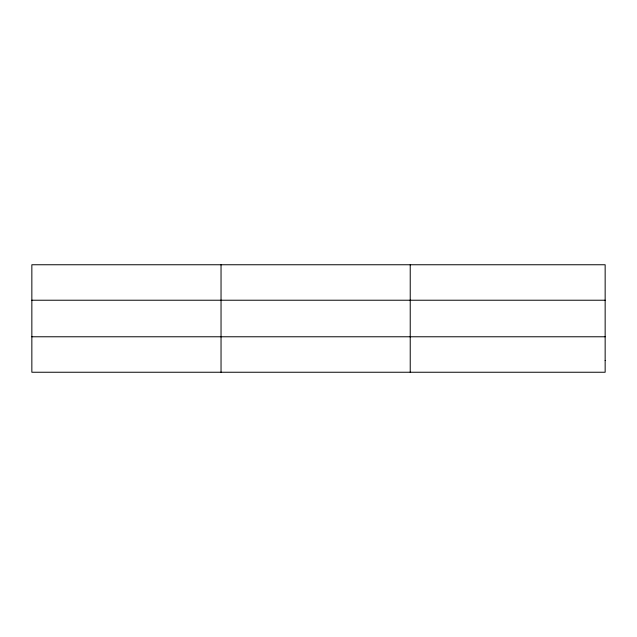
<?xml version="1.0" encoding="UTF-8"?>
<svg xmlns="http://www.w3.org/2000/svg" width="637" height="637" viewBox="0 0 637 637"><rect width="100%" height="100%" fill="white"/><g stroke="black" fill="none" stroke-linecap="round" stroke-linejoin="round"><path stroke-width="0.96" d="M221.039 372.247L221.039 264.753M410.228 372.247L410.228 264.753M31.85 300.226L605.15 300.226M31.85 336.774L605.15 336.774M605.15 360.423L605.15 372.247L31.85 372.247L31.85 264.753L605.15 264.753L605.15 360.423"/></g></svg>
